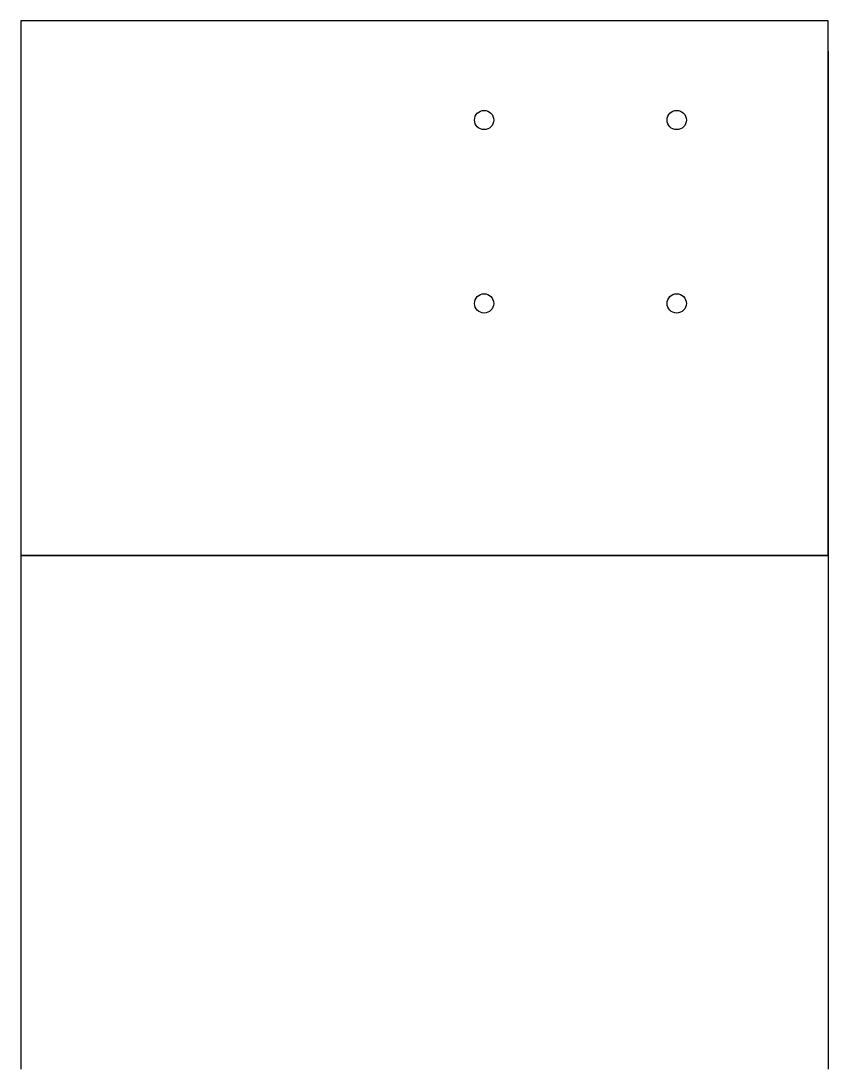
# Model space of a CAD drawing. Header units: millimetres. Extents: x -295 to -119, y 0 to 229.
import ezdxf

# ---------------------------------------------------------------- set-up
doc = ezdxf.new("R2010")
doc.units = ezdxf.units.MM
doc.layers.get('0').update_dxf_attribs({"linetype": 'CONTINUOUS'})

msp = doc.modelspace()

# ---------------------------------------------------------------- linework, layer by layer
for p, q in [((-295, 222), (-295, 0)), ((-119, 222), (-119, 0)), ((-119, 112), (-295, 112))]:
    msp.add_line(p, q)
msp.add_lwpolyline([(-119, 112), (-119, 228.61), (-295, 228.61), (-295, 112)], close=True)
for centre in [(-194, 207), (-152, 207), (-194, 167), (-152, 167)]:
    msp.add_circle(centre, 2.1)

doc.saveas('drawing.dxf')
